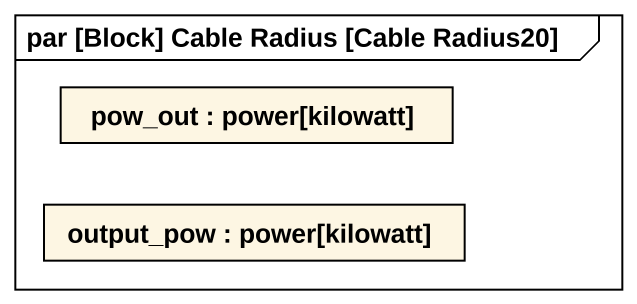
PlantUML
@startuml
mainframe par [Block] Cable Radius [Cable Radius20]
rectangle "pow_out : power[kilowatt]" as pow_out
rectangle "output_pow : power[kilowatt]" as output_pow
@enduml
